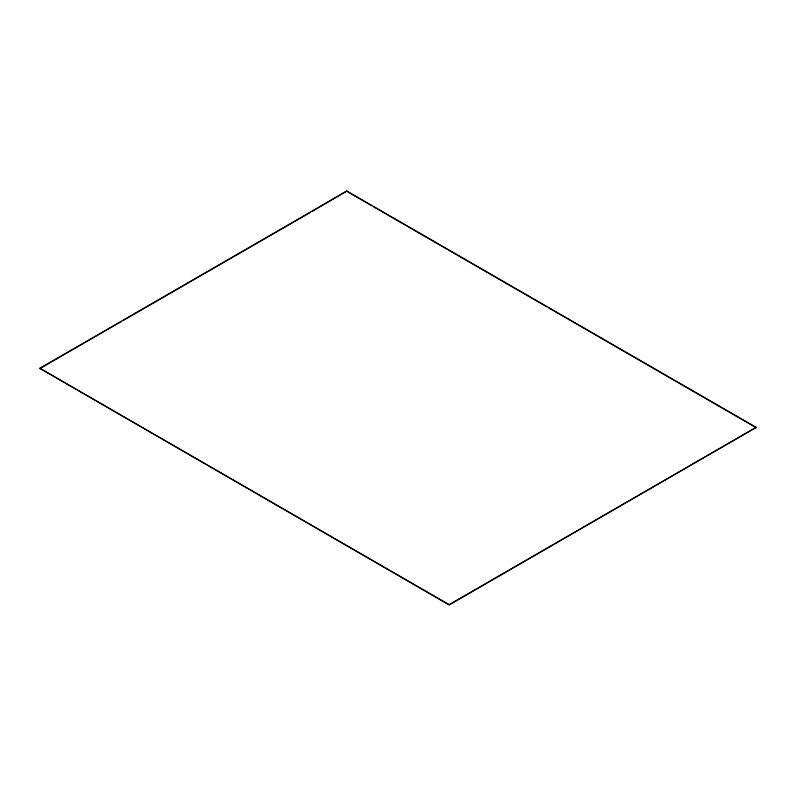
<?xml version="1.0" encoding="UTF-8"?>
<svg xmlns="http://www.w3.org/2000/svg" width="796" height="796" viewBox="0 0 796 796"><rect width="100%" height="100%" fill="white"/><g stroke="black" fill="none" stroke-linecap="round" stroke-linejoin="round"><path stroke-width="1.19" d="M39.8 368.279L346.827 191.02L756.2 427.362L449.173 604.98L39.8 368.279L449.173 604.632L756.2 427.362M39.8 368.638L121.39 321.534M123.539 320.29L310.331 212.442M312.48 211.209L346.827 191.02M347.902 191.995L371.543 205.637M373.692 206.88L546.683 306.759M548.832 307.992L756.2 427.721"/></g></svg>
